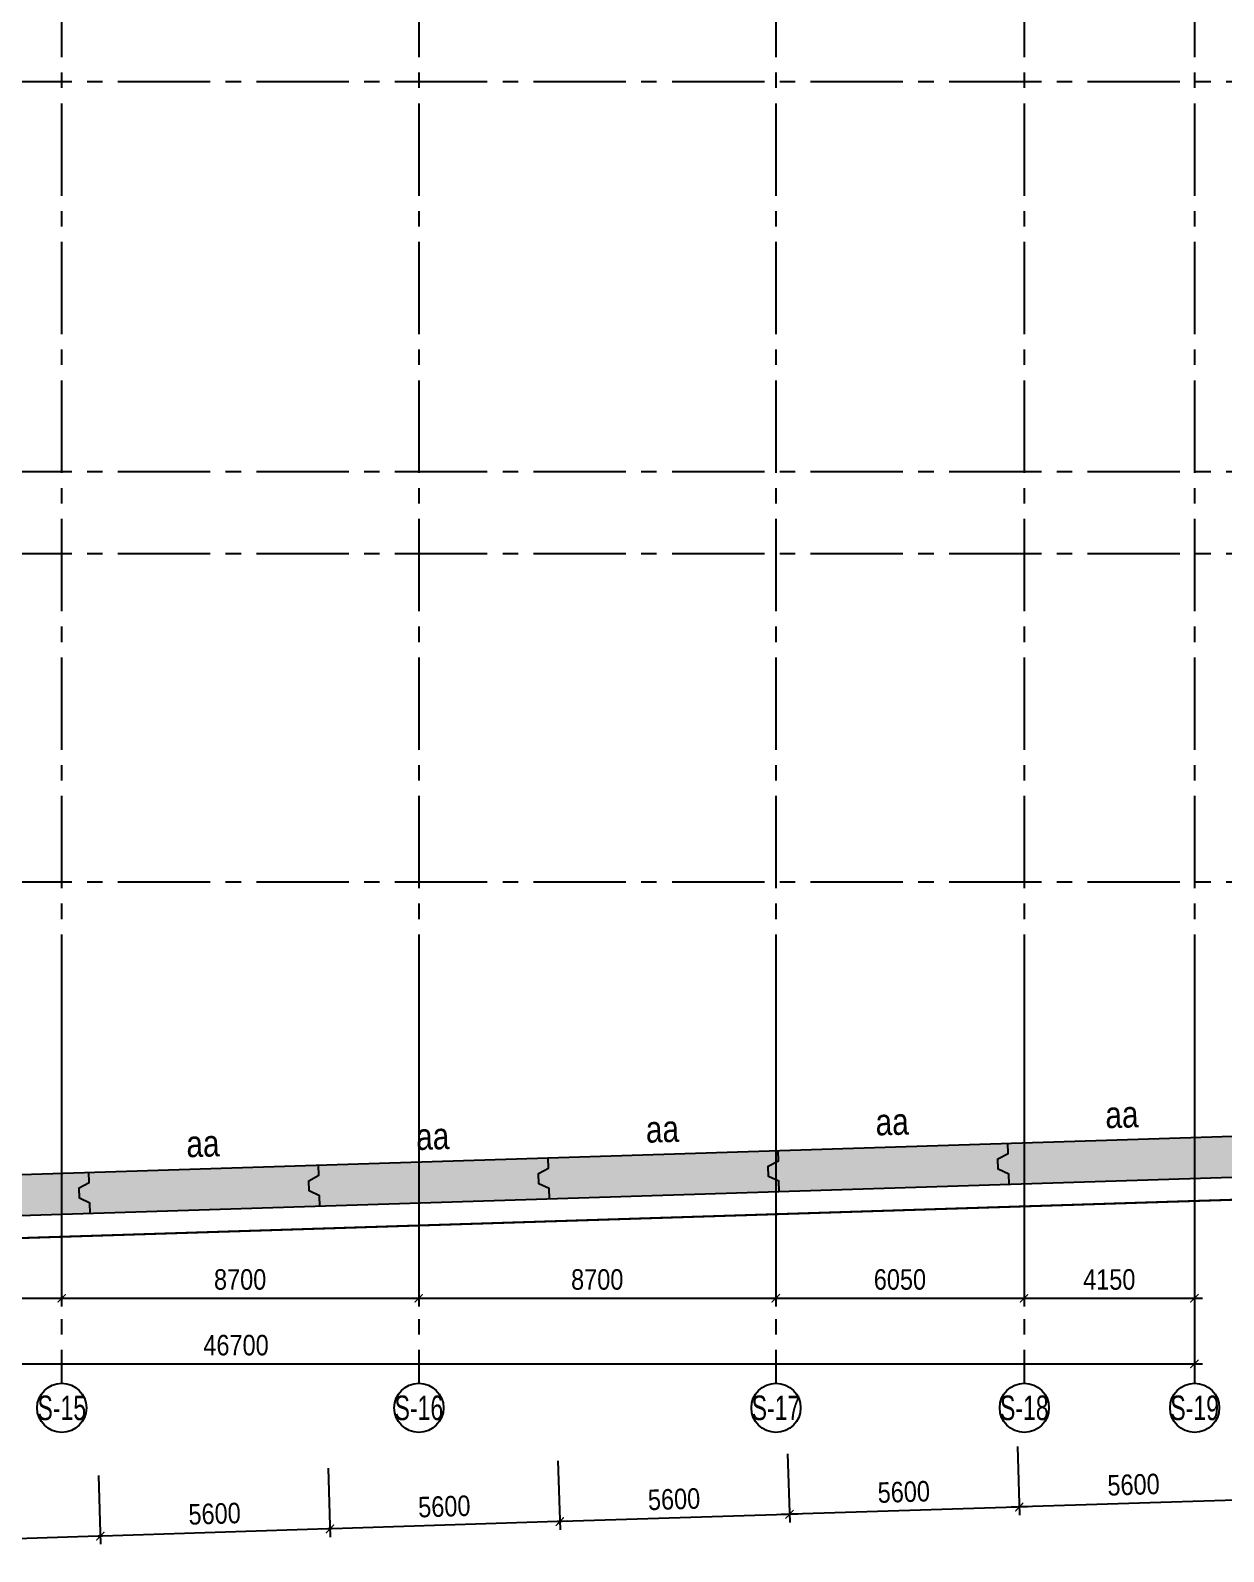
# Model space of a CAD drawing. Header units: millimetres. Extents: x -1534340 to 1713810, y -1348191 to 1114081.
# Drawn here: x 919584 to 948653, y -188883 to -151820 of the extents above; entities that cross this region are included whole.
import ezdxf
from ezdxf.enums import TextEntityAlignment as Align

# ---------------------------------------------------------------- set-up
doc = ezdxf.new("R2010")
doc.units = ezdxf.units.MM
doc.header["$LTSCALE"] = 100
doc.header["$PDMODE"] = 32
doc.header["$PDSIZE"] = 2.5
for name, pattern in [('CENTER2', [1.125, 0.75, -0.125, 0.125, -0.125]), ('DASHDOT', [1, 0.5, -0.25, 0, -0.25]), ('DASHED', [4.5, 3, -1.5])]:
    doc.linetypes.add(name, pattern=pattern)
for name, color, linetype in [('ccu11-Dim', 8, 'Continuous'), ('ccu11-Khuat', 9, 'DASHED'), ('ccu12-Hatch', 250, 'Continuous'), ('ccu12-Manh', 8, 'Continuous'), ('ccu12-Truc', 13, 'CENTER2'), ('KT-Dim', 8, 'Continuous'), ('Xref_ST_MBDV Cot vach 30.7.2022$0$Xref_ST_MBDV Cot vach 30.7.2022|Xref_ST_MBDV Cot vach 30.7.2022|Xref_ST_MBDV Cot vach 30.7.2022|Xref_ST_MBDV Cot vach 30.7.2022|A-CORE-OTLN', 2, 'Continuous'), ('Xref_ST_MBDV Cot vach 30.7.2022$0$Xref_ST_MBDV Cot vach 30.7.2022|Xref_ST_MBDV Cot vach 30.7.2022|Xref_ST_MBDV Cot vach 30.7.2022|Xref_ST_MBDV Cot vach 30.7.2022|ccu12-Thay', 7, 'Continuous'), ('Xref_ST_MBDV Cot vach 30.7.2022|Xref_ST_MBDV Cot vach 30.7.2022|Xref_ST_MBDV Cot vach 30.7.2022|Xref_ST_MBDV Cot vach 30.7.2022|A-GRID-SYM', 50, 'Continuous')]:
    doc.layers.add(name, color=color, linetype=linetype)
doc.layers.add('ccu12-Tencaukien', color=9, linetype='Continuous', lineweight=15)
doc.styles.add('Arial', font='arial.ttf', dxfattribs={"width": 0.7})
doc.styles.add('Arial Narrow', font='ARIALN.TTF')
doc.styles.add('HBA-Text', font='GOTHIC.TTF')
doc.dimstyles.new('ccu12-200', dxfattribs={"dimscale": 200, "dimtxt": 2.5, "dimasz": 1, "dimexe": 1, "dimexo": 2, "dimgap": 1, "dimtad": 1, "dimdec": 0, "dimrnd": 5, "dimdsep": 46, "dimtxsty": 'Arial Narrow', "dimblk": 'ARCHTICK', "dimcen": -1, "dimdle": 1, "dimclrd": 256, "dimclre": 256, "dimclrt": 3, "dimadec": 0, "dimazin": 2, "dimtfac": 0.1, "dimtdec": 0, "dimtmove": 0, "dimatfit": 1, "dimldrblk": 'ARCHTICK', "dimfxl": 1, "dimtvp": 0.833333, "dimtolj": 1, "dimtzin": 12, "dimarcsym": 0})

# ---------------------------------------------------------------- blocks, each defined once
blk = doc.blocks.new('_ARCHTICK')
at = {"color": 0, "linetype": 'ByBlock', "const_width": 0.15}
blk.add_lwpolyline([(-0.5, -0.5), (0.5, 0.5)], dxfattribs=at)
blk = doc.blocks.new('*D3262')
at = {"layer": 'ccu11-Dim', "lineweight": -2, "ltscale": 0.5, "transparency": 16777216}
for p, q in [((943629, -186322), (943682, -187999)), ((949226, -186145), (949279, -187822)), ((949472, -187616), (943475, -187805))]:
    blk.add_line(p, q, dxfattribs=at)
at = {"layer": 'Defpoints', "color": 0, "ltscale": 0.5, "transparency": 16777216}
for p in [(943616, -185922), (949213, -185745), (943675, -187799)]:
    blk.add_point(p, dxfattribs=at)
at = {"layer": 'ccu11-Dim', "lineweight": -2, "ltscale": 0.5, "transparency": 16777216, "xscale": 200, "yscale": 200, "zscale": 200}
for p, rotation in [((949272, -187622), 1.810256356887825), ((943675, -187799), 181.8102563568879)]:
    blk.add_blockref('_ARCHTICK', p, dxfattribs=dict(at, rotation=rotation))
at = {"layer": 'ccu11-Dim', "color": 3, "ltscale": 0.5, "transparency": 16777216, "insert": (946459, -187255), "char_height": 500, "attachment_point": 5, "rotation": 1.8103, "style": 'Arial Narrow', "bg_fill": 3, "box_fill_scale": 1.1, "bg_fill_color": 256, "bg_fill_true_color": 13158600, "bg_fill_transparency": 0}
blk.add_mtext('\\A1;5600', dxfattribs=at)
blk = doc.blocks.new('*D3263')
at = {"layer": 'ccu11-Dim', "lineweight": -2, "ltscale": 0.5, "transparency": 16777216}
for p, q in [((943629, -186322), (943682, -187999)), ((938031, -186499), (938084, -188176)), ((943875, -187793), (937878, -187982))]:
    blk.add_line(p, q, dxfattribs=at)
at = {"layer": 'Defpoints', "color": 0, "ltscale": 0.5, "transparency": 16777216}
for p in [(943616, -185922), (938019, -186099), (938078, -187976)]:
    blk.add_point(p, dxfattribs=at)
at = {"layer": 'ccu11-Dim', "lineweight": -2, "ltscale": 0.5, "transparency": 16777216, "xscale": 200, "yscale": 200, "zscale": 200}
for p, rotation in [((938078, -187976), 181.8102563568879), ((943675, -187799), 1.810256356887825)]:
    blk.add_blockref('_ARCHTICK', p, dxfattribs=dict(at, rotation=rotation))
at = {"layer": 'ccu11-Dim', "color": 3, "ltscale": 0.5, "transparency": 16777216, "insert": (940862, -187432), "char_height": 500, "attachment_point": 5, "rotation": 1.8103, "style": 'Arial Narrow', "bg_fill": 3, "box_fill_scale": 1.1, "bg_fill_color": 256, "bg_fill_true_color": 13158600, "bg_fill_transparency": 0}
blk.add_mtext('\\A1;5600', dxfattribs=at)
blk = doc.blocks.new('*D3264')
at = {"layer": 'ccu11-Dim', "lineweight": -2, "ltscale": 0.5, "transparency": 16777216}
for p, q in [((932434, -186676), (932487, -188353)), ((938031, -186499), (938084, -188176)), ((938278, -187970), (932281, -188159))]:
    blk.add_line(p, q, dxfattribs=at)
at = {"layer": 'Defpoints', "color": 0, "ltscale": 0.5, "transparency": 16777216}
for p in [(932422, -186276), (938019, -186099), (932481, -188153)]:
    blk.add_point(p, dxfattribs=at)
at = {"layer": 'ccu11-Dim', "lineweight": -2, "ltscale": 0.5, "transparency": 16777216, "xscale": 200, "yscale": 200, "zscale": 200}
for p, rotation in [((938078, -187976), 1.810256356887825), ((932481, -188153), 181.8102563568879)]:
    blk.add_blockref('_ARCHTICK', p, dxfattribs=dict(at, rotation=rotation))
at = {"layer": 'ccu11-Dim', "color": 3, "ltscale": 0.5, "transparency": 16777216, "insert": (935265, -187609), "char_height": 500, "attachment_point": 5, "rotation": 1.8103, "style": 'Arial Narrow', "bg_fill": 3, "box_fill_scale": 1.1, "bg_fill_color": 256, "bg_fill_true_color": 13158600, "bg_fill_transparency": 0}
blk.add_mtext('\\A1;5600', dxfattribs=at)
blk = doc.blocks.new('*D3265')
at = {"layer": 'ccu11-Dim', "lineweight": -2, "ltscale": 0.5, "transparency": 16777216}
for p, q in [((932434, -186676), (932487, -188353)), ((926837, -186853), (926890, -188530)), ((932681, -188146), (926684, -188336))]:
    blk.add_line(p, q, dxfattribs=at)
at = {"layer": 'Defpoints', "color": 0, "ltscale": 0.5, "transparency": 16777216}
for p in [(932422, -186276), (926824, -186453), (926884, -188330)]:
    blk.add_point(p, dxfattribs=at)
at = {"layer": 'ccu11-Dim', "lineweight": -2, "ltscale": 0.5, "transparency": 16777216, "xscale": 200, "yscale": 200, "zscale": 200}
for p, rotation in [((926884, -188330), 181.8102563568879), ((932481, -188153), 1.810256356887825)]:
    blk.add_blockref('_ARCHTICK', p, dxfattribs=dict(at, rotation=rotation))
at = {"layer": 'ccu11-Dim', "color": 3, "ltscale": 0.5, "transparency": 16777216, "insert": (929668, -187786), "char_height": 500, "attachment_point": 5, "rotation": 1.8103, "style": 'Arial Narrow', "bg_fill": 3, "box_fill_scale": 1.1, "bg_fill_color": 256, "bg_fill_true_color": 13158600, "bg_fill_transparency": 0}
blk.add_mtext('\\A1;5600', dxfattribs=at)
blk = doc.blocks.new('*D3266')
at = {"layer": 'ccu11-Dim', "lineweight": -2, "ltscale": 0.5, "transparency": 16777216}
for p, q in [((921240, -187029), (921293, -188706)), ((926837, -186853), (926890, -188530)), ((927084, -188323), (921087, -188513))]:
    blk.add_line(p, q, dxfattribs=at)
at = {"layer": 'Defpoints', "color": 0, "ltscale": 0.5, "transparency": 16777216}
for p in [(921227, -186630), (926824, -186453), (921286, -188507)]:
    blk.add_point(p, dxfattribs=at)
at = {"layer": 'ccu11-Dim', "lineweight": -2, "ltscale": 0.5, "transparency": 16777216, "xscale": 200, "yscale": 200, "zscale": 200}
for p, rotation in [((926884, -188330), 1.810256356887825), ((921286, -188507), 181.8102563568879)]:
    blk.add_blockref('_ARCHTICK', p, dxfattribs=dict(at, rotation=rotation))
at = {"layer": 'ccu11-Dim', "color": 3, "ltscale": 0.5, "transparency": 16777216, "insert": (924071, -187963), "char_height": 500, "attachment_point": 5, "rotation": 1.8103, "style": 'Arial Narrow', "bg_fill": 3, "box_fill_scale": 1.1, "bg_fill_color": 256, "bg_fill_true_color": 13158600, "bg_fill_transparency": 0}
blk.add_mtext('\\A1;5600', dxfattribs=at)
blk = doc.blocks.new('*D3267')
at = {"layer": 'ccu11-Dim', "lineweight": -2, "ltscale": 0.5, "transparency": 16777216}
for p, q in [((921240, -187029), (921293, -188706)), ((915643, -187206), (915696, -188883)), ((921486, -188500), (915489, -188690))]:
    blk.add_line(p, q, dxfattribs=at)
at = {"layer": 'Defpoints', "color": 0, "ltscale": 0.5, "transparency": 16777216}
for p in [(921227, -186630), (915630, -186807), (915689, -188683)]:
    blk.add_point(p, dxfattribs=at)
at = {"layer": 'ccu11-Dim', "lineweight": -2, "ltscale": 0.5, "transparency": 16777216, "xscale": 200, "yscale": 200, "zscale": 200}
for p, rotation in [((915689, -188683), 181.8102563568879), ((921286, -188507), 1.810256356887825)]:
    blk.add_blockref('_ARCHTICK', p, dxfattribs=dict(at, rotation=rotation))
at = {"layer": 'ccu11-Dim', "color": 3, "ltscale": 0.5, "transparency": 16777216, "insert": (918473, -188140), "char_height": 500, "attachment_point": 5, "rotation": 1.8103, "style": 'Arial Narrow', "bg_fill": 3, "box_fill_scale": 1.1, "bg_fill_color": 256, "bg_fill_true_color": 13158600, "bg_fill_transparency": 0}
blk.add_mtext('\\A1;5600', dxfattribs=at)
blk = doc.blocks.new('GRID-SYM-flat-73')
at = {"layer": 'Xref_ST_MBDV Cot vach 30.7.2022|Xref_ST_MBDV Cot vach 30.7.2022|Xref_ST_MBDV Cot vach 30.7.2022|Xref_ST_MBDV Cot vach 30.7.2022|A-GRID-SYM'}
blk.add_circle((0, 0, 0), 900, dxfattribs=at)
at = {"layer": 'Xref_ST_MBDV Cot vach 30.7.2022|Xref_ST_MBDV Cot vach 30.7.2022|Xref_ST_MBDV Cot vach 30.7.2022|Xref_ST_MBDV Cot vach 30.7.2022|A-GRID-SYM', "style": 'HBA-Text'}
blk.add_attdef('GRID', text='', height=900, rotation=359.6303, dxfattribs=at).set_placement((0, 0, 0), align=Align.MIDDLE_CENTER)
blk = doc.blocks.new('*D1147')
at = {"layer": 'Defpoints', "color": 0, "transparency": 16777216}
for p in [(362499, -94047), (409199, -94047), (409199, -103941)]:
    blk.add_point(p, dxfattribs=at)
at = {"layer": 'KT-Dim', "lineweight": -2, "transparency": 16777216}
for p, q in [((362499, -94447), (362499, -104141)), ((409199, -94447), (409199, -104141)), ((362299, -103941), (409399, -103941))]:
    blk.add_line(p, q, dxfattribs=at)
at = {"layer": 'KT-Dim', "lineweight": -2, "transparency": 16777216, "xscale": 200, "yscale": 200, "zscale": 200, "rotation": 180}
blk.add_blockref('_ARCHTICK', (362499, -103941), dxfattribs=at)
at = {"layer": 'KT-Dim', "lineweight": -2, "transparency": 16777216, "xscale": 200, "yscale": 200, "zscale": 200}
blk.add_blockref('_ARCHTICK', (409199, -103941), dxfattribs=at)
at = {"layer": 'KT-Dim', "color": 3, "transparency": 16777216, "insert": (385849, -103485), "char_height": 500, "attachment_point": 5, "style": 'Arial Narrow'}
blk.add_mtext('\\A1;46700', dxfattribs=at)
blk = doc.blocks.new('*D1132')
at = {"layer": 'Defpoints', "color": 0, "transparency": 16777216}
for p in [(375799, -94047), (381599, -94047), (381599, -102341)]:
    blk.add_point(p, dxfattribs=at)
at = {"layer": 'KT-Dim', "lineweight": -2, "transparency": 16777216}
for p, q in [((375799, -94447), (375799, -102541)), ((381599, -94447), (381599, -102541)), ((375599, -102341), (381799, -102341))]:
    blk.add_line(p, q, dxfattribs=at)
at = {"layer": 'KT-Dim', "lineweight": -2, "transparency": 16777216, "xscale": 200, "yscale": 200, "zscale": 200, "rotation": 180}
blk.add_blockref('_ARCHTICK', (375799, -102341), dxfattribs=at)
at = {"layer": 'KT-Dim', "lineweight": -2, "transparency": 16777216, "xscale": 200, "yscale": 200, "zscale": 200}
blk.add_blockref('_ARCHTICK', (381599, -102341), dxfattribs=at)
at = {"layer": 'KT-Dim', "color": 3, "transparency": 16777216, "insert": (378699, -101885), "char_height": 500, "attachment_point": 5, "style": 'Arial Narrow'}
blk.add_mtext('\\A1;5800', dxfattribs=at)
blk = doc.blocks.new('*D1133')
at = {"layer": 'Defpoints', "color": 0, "transparency": 16777216}
for p in [(381599, -94047), (390299, -94047), (390299, -102341)]:
    blk.add_point(p, dxfattribs=at)
at = {"layer": 'KT-Dim', "lineweight": -2, "transparency": 16777216}
for p, q in [((381599, -94447), (381599, -102541)), ((390299, -94447), (390299, -102541)), ((381399, -102341), (390499, -102341))]:
    blk.add_line(p, q, dxfattribs=at)
at = {"layer": 'KT-Dim', "lineweight": -2, "transparency": 16777216, "xscale": 200, "yscale": 200, "zscale": 200, "rotation": 180}
blk.add_blockref('_ARCHTICK', (381599, -102341), dxfattribs=at)
at = {"layer": 'KT-Dim', "lineweight": -2, "transparency": 16777216, "xscale": 200, "yscale": 200, "zscale": 200}
blk.add_blockref('_ARCHTICK', (390299, -102341), dxfattribs=at)
at = {"layer": 'KT-Dim', "color": 3, "transparency": 16777216, "insert": (385949, -101885), "char_height": 500, "attachment_point": 5, "style": 'Arial Narrow'}
blk.add_mtext('\\A1;8700', dxfattribs=at)
blk = doc.blocks.new('*D1134')
at = {"layer": 'Defpoints', "color": 0, "transparency": 16777216}
for p in [(390299, -94047), (398999, -94047), (398999, -102341)]:
    blk.add_point(p, dxfattribs=at)
at = {"layer": 'KT-Dim', "lineweight": -2, "transparency": 16777216}
for p, q in [((390299, -94447), (390299, -102541)), ((398999, -94447), (398999, -102541)), ((390099, -102341), (399199, -102341))]:
    blk.add_line(p, q, dxfattribs=at)
at = {"layer": 'KT-Dim', "lineweight": -2, "transparency": 16777216, "xscale": 200, "yscale": 200, "zscale": 200, "rotation": 180}
blk.add_blockref('_ARCHTICK', (390299, -102341), dxfattribs=at)
at = {"layer": 'KT-Dim', "lineweight": -2, "transparency": 16777216, "xscale": 200, "yscale": 200, "zscale": 200}
blk.add_blockref('_ARCHTICK', (398999, -102341), dxfattribs=at)
at = {"layer": 'KT-Dim', "color": 3, "transparency": 16777216, "insert": (394649, -101885), "char_height": 500, "attachment_point": 5, "style": 'Arial Narrow'}
blk.add_mtext('\\A1;8700', dxfattribs=at)
blk = doc.blocks.new('*D1135')
at = {"layer": 'Defpoints', "color": 0, "transparency": 16777216}
for p in [(398999, -94047), (405049, -94095), (405049, -102341)]:
    blk.add_point(p, dxfattribs=at)
at = {"layer": 'KT-Dim', "lineweight": -2, "transparency": 16777216}
for p, q in [((398999, -94447), (398999, -102541)), ((405049, -94495), (405049, -102541)), ((398799, -102341), (405249, -102341))]:
    blk.add_line(p, q, dxfattribs=at)
at = {"layer": 'KT-Dim', "lineweight": -2, "transparency": 16777216, "xscale": 200, "yscale": 200, "zscale": 200, "rotation": 180}
blk.add_blockref('_ARCHTICK', (398999, -102341), dxfattribs=at)
at = {"layer": 'KT-Dim', "lineweight": -2, "transparency": 16777216, "xscale": 200, "yscale": 200, "zscale": 200}
blk.add_blockref('_ARCHTICK', (405049, -102341), dxfattribs=at)
at = {"layer": 'KT-Dim', "color": 3, "transparency": 16777216, "insert": (402024, -101885), "char_height": 500, "attachment_point": 5, "style": 'Arial Narrow'}
blk.add_mtext('\\A1;6050', dxfattribs=at)
blk = doc.blocks.new('*D1136')
at = {"layer": 'Defpoints', "color": 0, "transparency": 16777216}
for p in [(405049, -94095), (409199, -94095), (409199, -102341)]:
    blk.add_point(p, dxfattribs=at)
at = {"layer": 'KT-Dim', "lineweight": -2, "transparency": 16777216}
for p, q in [((405049, -94495), (405049, -102541)), ((409199, -94495), (409199, -102541)), ((404849, -102341), (409399, -102341))]:
    blk.add_line(p, q, dxfattribs=at)
at = {"layer": 'KT-Dim', "lineweight": -2, "transparency": 16777216, "xscale": 200, "yscale": 200, "zscale": 200, "rotation": 180}
blk.add_blockref('_ARCHTICK', (405049, -102341), dxfattribs=at)
at = {"layer": 'KT-Dim', "lineweight": -2, "transparency": 16777216, "xscale": 200, "yscale": 200, "zscale": 200}
blk.add_blockref('_ARCHTICK', (409199, -102341), dxfattribs=at)
at = {"layer": 'KT-Dim', "color": 3, "transparency": 16777216, "insert": (407124, -101885), "char_height": 500, "attachment_point": 5, "style": 'Arial Narrow'}
blk.add_mtext('\\A1;4150', dxfattribs=at)
blk = doc.blocks.new('Grid-ST-flat-3')
at = {"layer": 'ccu12-Truc', "ltscale": 30}
for p, q in [((381599.4, -66474.8), (381599.4, -104409.6)), ((390299.4, -66474.8), (390299.4, -104409.6)), ((398999.4, -66474.8), (398999.4, -104409.6)), ((405049.4, -66474.8), (405049.4, -104409.6)), ((409199.4, -66474.8), (409199.4, -104409.6)), ((366096.2, -72696.3), (425824, -72696.3)), ((366096.2, -82196.3), (425824, -82196.3)), ((366096.2, -84196.3), (425824, -84196.3)), ((366096.2, -92196.3), (425824, -92196.3))]:
    blk.add_line(p, q, dxfattribs=at)
at = {"layer": 'KT-Dim'}
ref = blk.add_blockref('GRID-SYM-flat-73', (381604.2, -105009.6), dxfattribs=dict(at, xscale=0.6666666666666665, yscale=0.6666666666666665, zscale=0.6666666666666665, rotation=0.325197994598278))
ref.add_attrib('GRID', 'S-15', dxfattribs={"layer": 'Xref_ST_MBDV Cot vach 30.7.2022|Xref_ST_MBDV Cot vach 30.7.2022|Xref_ST_MBDV Cot vach 30.7.2022|Xref_ST_MBDV Cot vach 30.7.2022|A-GRID-SYM', "height": 600, "style": 'HBA-Text', "width": 0.7}).set_placement((381604.2, -105009.6, 0), align=Align.MIDDLE_CENTER)
ref = blk.add_blockref('GRID-SYM-flat-73', (390304.2, -105009.6), dxfattribs=dict(at, xscale=0.6666666666666665, yscale=0.6666666666666665, zscale=0.6666666666666665, rotation=0.325197994598278))
ref.add_attrib('GRID', 'S-16', dxfattribs={"layer": 'Xref_ST_MBDV Cot vach 30.7.2022|Xref_ST_MBDV Cot vach 30.7.2022|Xref_ST_MBDV Cot vach 30.7.2022|Xref_ST_MBDV Cot vach 30.7.2022|A-GRID-SYM', "height": 600, "style": 'HBA-Text', "width": 0.7}).set_placement((390304.2, -105009.6, 0), align=Align.MIDDLE_CENTER)
ref = blk.add_blockref('GRID-SYM-flat-73', (399004.2, -105009.6), dxfattribs=dict(at, xscale=0.6666666666666665, yscale=0.6666666666666665, zscale=0.6666666666666665, rotation=0.325197994598278))
ref.add_attrib('GRID', 'S-17', dxfattribs={"layer": 'Xref_ST_MBDV Cot vach 30.7.2022|Xref_ST_MBDV Cot vach 30.7.2022|Xref_ST_MBDV Cot vach 30.7.2022|Xref_ST_MBDV Cot vach 30.7.2022|A-GRID-SYM', "height": 600, "style": 'HBA-Text', "width": 0.7}).set_placement((399004.2, -105009.6, 0), align=Align.MIDDLE_CENTER)
ref = blk.add_blockref('GRID-SYM-flat-73', (405054.2, -105009.6), dxfattribs=dict(at, xscale=0.6666666666666665, yscale=0.6666666666666665, zscale=0.6666666666666665, rotation=0.325197994598278))
ref.add_attrib('GRID', 'S-18', dxfattribs={"layer": 'Xref_ST_MBDV Cot vach 30.7.2022|Xref_ST_MBDV Cot vach 30.7.2022|Xref_ST_MBDV Cot vach 30.7.2022|Xref_ST_MBDV Cot vach 30.7.2022|A-GRID-SYM', "height": 600, "style": 'HBA-Text', "width": 0.7}).set_placement((405054.2, -105009.6, 0), align=Align.MIDDLE_CENTER)
ref = blk.add_blockref('GRID-SYM-flat-73', (409204.2, -105009.6), dxfattribs=dict(at, xscale=0.6666666666666665, yscale=0.6666666666666665, zscale=0.6666666666666665, rotation=0.325197994598278))
ref.add_attrib('GRID', 'S-19', dxfattribs={"layer": 'Xref_ST_MBDV Cot vach 30.7.2022|Xref_ST_MBDV Cot vach 30.7.2022|Xref_ST_MBDV Cot vach 30.7.2022|Xref_ST_MBDV Cot vach 30.7.2022|A-GRID-SYM', "height": 600, "style": 'HBA-Text', "width": 0.7}).set_placement((409204.2, -105009.6, 0), align=Align.MIDDLE_CENTER)
for base, p1, p2, picture, middle in [((409199.4, -103940.5), (362499.4, -94047.1), (409199.4, -94047.1), '*D1147', (385849.4, -103485.2)), ((381599.4, -102340.5), (375799.4, -94047.1), (381599.4, -94047.1), '*D1132', (378699.4, -101885.2)), ((390299.4, -102340.5), (381599.4, -94047.1), (390299.4, -94047.1), '*D1133', (385949.4, -101885.2)), ((398999.4, -102340.5), (390299.4, -94047.1), (398999.4, -94047.1), '*D1134', (394649.4, -101885.2)), ((405049.4, -102340.5), (398999.4, -94047.1), (405049.4, -94094.7), '*D1135', (402024.4, -101885.2)), ((409199.4, -102340.5), (405049.4, -94094.7), (409199.4, -94094.7), '*D1136', (407124.4, -101885.2))]:
    dim = blk.add_linear_dim(base=base, p1=p1, p2=p2, dimstyle='ccu12-200', dxfattribs=at)
    dim.commit()
    dim.dimension.update_dxf_attribs({"geometry": picture, "text_midpoint": middle})
blk = doc.blocks.new('123')
at = {"layer": 'ccu12-Hatch', "ltscale": 0.5}
h = blk.add_hatch(dxfattribs=at)
h.set_pattern_fill('VATLIEU04', color=256, scale=50, pattern_type=2)
h.set_pattern_definition([(50, (327621.98, 43816.84), (358.63009, -31.37607), [37.5, -412.5]), (355, (327621.98, 43816.84), (-69.37567, 376.09607), [30, -330]), (100.4514, (327651.86, 43814.22), (289.25469, 344.71977), [31.8701, -350.57106]), (46.1842, (327622, 43916.84), (533.62052, -82.7595), [56.25, -618.75]), (96.6356, (327666.45, 43909.94), (467.33135, 487.05894), [47.80514, -525.8565]), (351.1842, (327622, 43916.84), (467.33097, 487.0593), [45, -495]), (21, (327671.98, 43891.84), (298.45353, -201.30945), [37.5, -412.5]), (326, (327671.98, 43891.84), (121.65767, 362.57502), [30, -330]), (71.4514, (327696.85, 43875.06), (420.11131, 161.26525), [31.8701, -350.57106]), (37.5, (327621.98, 43816.84), (6.079928, 166.446927), [0, -326, 0, -335, 0, -331.25]), (7.5, (327621.98, 43816.84), (131.53477, 197.205856), [0, -191, 0, -318.5, 0, -126.25]), (327.5, (327510.48, 43816.84), (266.911218, -11.277436), [0, -125, 0, -390, 0, -517.5]), (317.5, (327460.48, 43816.84), (291.593085, 50.05249), [0, -162.5, 0, -259, 0, -367.5]), (45, (327621.98, 43816.84), (-150.26019, 150.26019), []), (45, (327621.98, 43878.09), (-150.26019, 150.26019), [])])
h.paths.add_polyline_path([(831484.9, -120804.1), (831961.6, -123563.2), (831969.5, -123603.9), (832560.1, -126340.9), (832569.7, -126381.2), (833273.1, -129091.4), (833284.3, -129131.2), (834099.2, -131810), (834112.1, -131849.4), (835037.3, -134492.1), (835051.8, -134530.9), (836085.5, -137133.1), (836101.6, -137171.2), (837242.2, -139728.4), (837259.9, -139765.8), (838505.4, -142273.6), (838524.9, -142310.8), (840046.1, -145075.5), (840069.2, -145115.3), (841530.3, -147503.8), (841552.9, -147539.1), (843113, -149864.3), (843136.8, -149898.2), (844791.7, -152156.7), (844816.9, -152189.6), (846563.9, -154377.7), (846590.4, -154409.5), (848426.6, -156523.5), (848454.3, -156554.2), (850376.4, -158590.3), (850405.4, -158619.8), (852410.1, -160574.6), (852440.3, -160602.9), (854524.2, -162473), (854555.6, -162500), (856715.1, -164282.3), (856747.6, -164308), (858979, -165999.4), (859012.5, -166023.7), (861312.1, -167621.2), (861346.5, -167644.1), (863710.2, -169145.1), (863745.6, -169166.6), (866169.5, -170568.4), (866205.7, -170588.4), (868685.5, -171888.7), (868722.5, -171907.2), (871254, -173103.7), (871291.8, -173120.6), (873870.6, -174211.3), (873909.1, -174226.7), (876530.9, -175209.7), (876569.9, -175223.4), (879230.1, -176097), (879269.7, -176109.1), (881963.8, -176871.9), (882003.9, -176882.4), (884727.3, -177532.9), (884767.8, -177541.7), (887515.7, -178079), (887556.5, -178086.1), (890324.4, -178509.1), (890358.1, -178513.6), (893138.7, -178842.3), (893150.9, -178843.7), (912642, -180906.5), (953995.3, -179599.5), (959988.4, -171932.1), (930494, -35101.7), (926370.6, -19408.6), (912149.8, -15390.2), (905913, -20117.4), (882458.3, -38011.9), (876496.1, -42321.6), (875023.9, -45606.8), (870919.8, -48573.5), (867338.6, -48941.1), (865069.4, -50581.4), (862800.1, -52221.7), (860530.9, -53862), (860524.5, -53866.7), (858266.1, -55521.9), (858237.5, -55543.5), (856029.6, -57265.6), (855991, -57297), (853856.6, -59109.3), (853819.2, -59142.4), (851761.9, -61041.7), (851726, -61076.3), (849749.4, -63059.4), (849714.9, -63095.4), (847822.3, -65158.9), (847789.4, -65196.3), (845984.1, -67336.6), (845952.8, -67375.4), (844237.9, -69588.8), (844208.2, -69628.8), (842586.7, -71911.5), (842558.6, -71952.7), (841033.3, -74300.8), (841007, -74343.1), (839580.5, -76752.4), (839556, -76795.8), (838230.7, -79262.4), (838208, -79306.7), (836986.3, -81826.1), (836965.5, -81871.4), (835849.4, -84439.4), (835830.5, -84485.5), (834822, -87097.6), (834805.1, -87144.4), (833905.9, -89796.1), (833890.9, -89843.6), (833102.6, -92530.4), (833089.5, -92578.5), (832413.5, -95295.6), (832402.5, -95344.2), (831839.8, -98087.1), (831830.8, -98136.1), (831382.5, -100900), (831375.5, -100949.3), (831042.4, -103729.4), (831037.5, -103779), (830820, -106570.6), (830817.2, -106620.8), (830717, -109419), (830716.2, -109467.6), (830729.3, -112267.6), (830730.7, -112318.4), (830862.4, -115115.3), (830865.2, -115156.4), (831112, -117945.5), (831116.5, -117986.7), (831478.7, -120763.2)])
h.paths.add_polyline_path([(929521.1, -35334.2), (925548.7, -20215.5), (912357, -16487.9), (906518.3, -20913.4), (883054.6, -38814.8), (877299.1, -42975.1), (875826.9, -46260.3), (871288.4, -49540.9), (867707.3, -49908.5), (865655.2, -51391.9), (865772.4, -51554), (863503.1, -53194.3), (861233.9, -54834.6), (858975.5, -56489.7), (856767.6, -58211.8), (854633.2, -60024), (852575.9, -61923.4), (850599.3, -63906.5), (848706.7, -65970), (846901.4, -68110.3), (845186.5, -70323.7), (843565, -72606.4), (842039.6, -74954.5), (840613.1, -77363.8), (839287.8, -79830.3), (838066.1, -82349.7), (836950, -84917.7), (835941.5, -87529.8), (835042.3, -90181.5), (834254, -92868.2), (833578, -95585.4), (833015.3, -98328.2), (832567, -101092.1), (832233.8, -103872.2), (832016.4, -106663.8), (831916.2, -109462), (831929.3, -112261.9), (832061.1, -115058.8), (831861.3, -115068.3), (832108.1, -117857.3), (832470.3, -120633.8), (832947, -123392.9), (833537.6, -126130), (834241, -128840.2), (835056, -131518.9), (835981.1, -134161.7), (837014.9, -136763.9), (838155.5, -139321), (839401, -141828.7), (840922.2, -144593.4), (842383.3, -146982), (843943.4, -149307.1), (845598.4, -151565.7), (847345.4, -153753.8), (849181.5, -155867.7), (851103.6, -157903.8), (853108.2, -159858.6), (855192.1, -161728.8), (857351.6, -163511.1), (859583.1, -165202.4), (861882.6, -166800), (864246.3, -168300.9), (866670.1, -169702.8), (869149.9, -171003.1), (871681.3, -172199.6), (874260.2, -173290.3), (876881.9, -174273.3), (879542.2, -175147), (882236.3, -175909.7), (884959.6, -176560.3), (887707.6, -177097.6), (890475.5, -177520.5), (893256.1, -177849.2), (912679, -179904.8), (953495.8, -178614.8), (958912.2, -171685.2)], flags=16)
at = {"layer": 'ccu11-Khuat', "color": 1, "linetype": 'DASHDOT', "ltscale": 18, "const_width": 50}
blk.add_lwpolyline([(925484.4, -13871.6), (917075.8, -10966.5), (905580.1, -19679.6), (882130.3, -37570.3), (858513.2, -54641.9, 0.6850113), (891832.8, -179257.3), (912621.7, -181457.4), (954270.1, -180141.1), (960580.4, -172068), (931029, -34973.8)], format="xyb", close=True, dxfattribs=at)
at = {"layer": 'Xref_ST_MBDV Cot vach 30.7.2022$0$Xref_ST_MBDV Cot vach 30.7.2022|Xref_ST_MBDV Cot vach 30.7.2022|Xref_ST_MBDV Cot vach 30.7.2022|Xref_ST_MBDV Cot vach 30.7.2022|A-CORE-OTLN', "color": 6}
for points in [[(912642, -180906.5), (953995.3, -179599.5), (959988.4, -171932.1), (930494, -35101.7)], [(912679, -179904.8), (953495.8, -178614.8), (958912.2, -171685.2), (929521.1, -35334.2)]]:
    blk.add_lwpolyline(points, dxfattribs=at)
at = {"layer": 'Xref_ST_MBDV Cot vach 30.7.2022$0$Xref_ST_MBDV Cot vach 30.7.2022|Xref_ST_MBDV Cot vach 30.7.2022|Xref_ST_MBDV Cot vach 30.7.2022|Xref_ST_MBDV Cot vach 30.7.2022|ccu12-Thay', "ltscale": 10}
for points in [[(943426.6, -179933.5), (943418.8, -179683.8), (943164.8, -179566.7), (943156.9, -179316.6), (943402.9, -179183.7), (943395.1, -178934)], [(932232.2, -180287.3), (932224.3, -180037.6), (931970.3, -179920.5), (931962.4, -179670.4), (932208.5, -179537.5), (932200.6, -179287.8)], [(937829.4, -180110.4), (937821.5, -179860.7), (937567.6, -179743.6), (937559.7, -179493.5), (937805.7, -179360.6), (937797.8, -179110.9)], [(921037.8, -180641.1), (921029.9, -180391.4), (920775.9, -180274.3), (920768, -180024.2), (921014.1, -179891.3), (921006.2, -179641.6)], [(926635, -180464.2), (926627.1, -180214.5), (926373.1, -180097.4), (926365.2, -179847.3), (926611.3, -179714.4), (926603.4, -179464.7)]]:
    blk.add_lwpolyline(points, dxfattribs=at)
at = {"layer": 'ccu12-Tencaukien', "color": 2, "style": 'Arial', "width": 0.8}
for p in [(940587.3, -178733.8), (946184.5, -178556.9), (929392.9, -179087.6), (934990.1, -178910.7), (923795.7, -179264.5)]:
    blk.add_text('aa', height=650, rotation=1.81026, dxfattribs=at).set_placement(p, align=Align.CENTER)
at = {"layer": 'ccu11-Dim', "ltscale": 0.5}
dim = blk.add_linear_dim(base=(943675.2, -187799), p1=(949213.1, -185745.1), p2=(943615.9, -185922), angle=1.81026, dimstyle='ccu12-200', override={"dimzin": 0, "dimtmove": 1, "dimfxl": 150, "dimtfill": 1}, dxfattribs=at)
dim.commit()
dim.dimension.update_dxf_attribs({"geometry": '*D3262', "text_midpoint": (946459.5, -187255.5)})
dim = blk.add_linear_dim(base=(938078, -187975.9), p1=(943615.9, -185922), p2=(938018.7, -186098.9), angle=1.81026, dimstyle='ccu12-200', override={"dimzin": 0, "dimtmove": 1, "dimfxl": 150, "dimtfill": 1}, dxfattribs=at)
dim.commit()
dim.dimension.update_dxf_attribs({"geometry": '*D3263', "text_midpoint": (940862.3, -187432.4)})
dim = blk.add_linear_dim(base=(932480.8, -188152.8), p1=(938018.7, -186098.9), p2=(932421.5, -186275.8), angle=1.81026, dimstyle='ccu12-200', override={"dimzin": 0, "dimtmove": 1, "dimfxl": 150, "dimtfill": 1}, dxfattribs=at)
dim.commit()
dim.dimension.update_dxf_attribs({"geometry": '*D3264', "text_midpoint": (935265, -187609.3)})
dim = blk.add_linear_dim(base=(926883.6, -188329.7), p1=(932421.5, -186275.8), p2=(926824.3, -186452.7), angle=1.81026, dimstyle='ccu12-200', override={"dimzin": 0, "dimtmove": 1, "dimfxl": 150, "dimtfill": 1}, dxfattribs=at)
dim.commit()
dim.dimension.update_dxf_attribs({"geometry": '*D3265', "text_midpoint": (929667.8, -187786.2)})
dim = blk.add_linear_dim(base=(921286.4, -188506.6), p1=(926824.3, -186452.7), p2=(921227.1, -186629.6), angle=1.81026, dimstyle='ccu12-200', override={"dimzin": 0, "dimtmove": 1, "dimfxl": 150, "dimtfill": 1}, dxfattribs=at)
dim.commit()
dim.dimension.update_dxf_attribs({"geometry": '*D3266', "text_midpoint": (924070.6, -187963.1)})
dim = blk.add_linear_dim(base=(915689.2, -188683.5), p1=(921227.1, -186629.6), p2=(915629.9, -186806.5), angle=1.81026, dimstyle='ccu12-200', override={"dimzin": 0, "dimtmove": 1, "dimfxl": 150, "dimtfill": 1}, dxfattribs=at)
dim.commit()
dim.dimension.update_dxf_attribs({"geometry": '*D3267', "text_midpoint": (918473.4, -188140)})
blk.add_blockref('Grid-ST-flat-3', (538744.2, -80371.5, 0.1))

msp = doc.modelspace()

# ---------------------------------------------------------------- block references
at = {"layer": 'ccu12-Manh'}
msp.add_blockref('123', (0, 0), dxfattribs=at)

doc.saveas('drawing.dxf')
